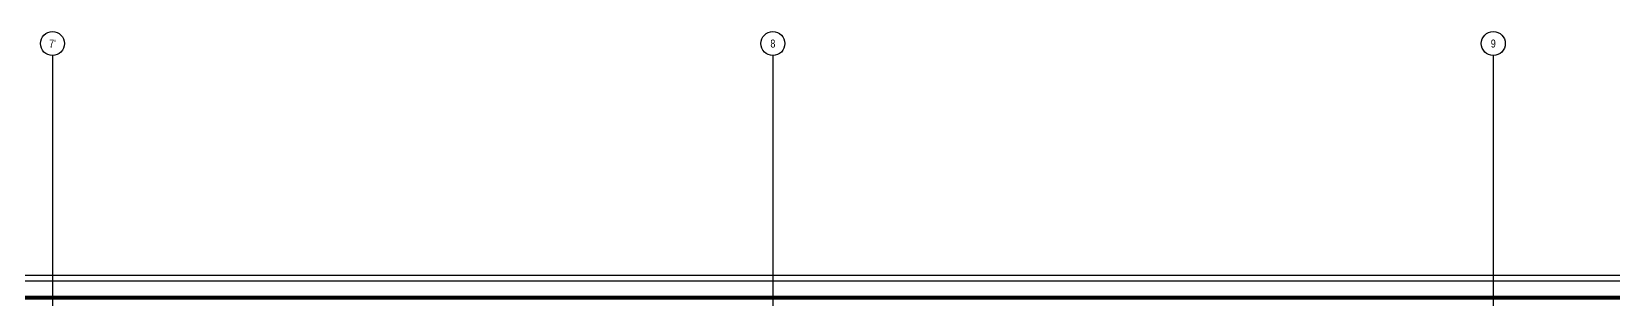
# Model space of a CAD drawing. Header units: centimetres. Extents: x 26200 to 152500, y -600 to 9300.
# Drawn here: x 138113 to 142065, y 2048 to 2718 of the extents above; entities that cross this region are included whole.
import ezdxf
from ezdxf.enums import TextEntityAlignment as Align

# ---------------------------------------------------------------- set-up
doc = ezdxf.new("R2010")
doc.units = ezdxf.units.CM
doc.layers.add('ROTAS-MIMARI-KESIT', color=8, linetype='Continuous')
doc.styles.add('ROTAS', font='arial.ttf')

msp = doc.modelspace()

# ---------------------------------------------------------------- linework, layer by layer
at = {"layer": 'ROTAS-MIMARI-KESIT'}
for p, q in [((147225.2, 2107.6), (127309.4, 2107.6)), ((129128.3, 2094.5), (147186.7, 2094.5))]:
    msp.add_line(p, q, dxfattribs=at)
for points in [[(138164.7, 2658.5), (138164.7, 925.4)], [(139964.7, 2658.5), (139964.7, 925.4)], [(141764.7, 2658.5), (141764.7, 925.4)], [(147194.7, 2055), (129122.2, 2055)], [(147194.7, 2053), (129122.2, 2053)], [(147194.7, 2051), (129122.2, 2051)], [(147194.7, 2049), (129122.2, 2049)]]:
    msp.add_lwpolyline(points, dxfattribs=at)
at = {"layer": 'ROTAS-MIMARI-KESIT', "ltscale": 10}
for centre in [(138164.7, 2688.5), (139964.7, 2688.5), (141764.7, 2688.5)]:
    msp.add_circle(centre, 30, dxfattribs=at)

# ---------------------------------------------------------------- texts
at = {"layer": 'ROTAS-MIMARI-KESIT', "style": 'ROTAS', "width": 0.8}
for s, p in [("7'", (138164.7, 2688.5)), ('8', (139964.7, 2688.5)), ('9', (141764.7, 2688.5))]:
    msp.add_text(s, height=20, rotation=359.9267, dxfattribs=at).set_placement(p, align=Align.MIDDLE_CENTER)

doc.saveas('drawing.dxf')
